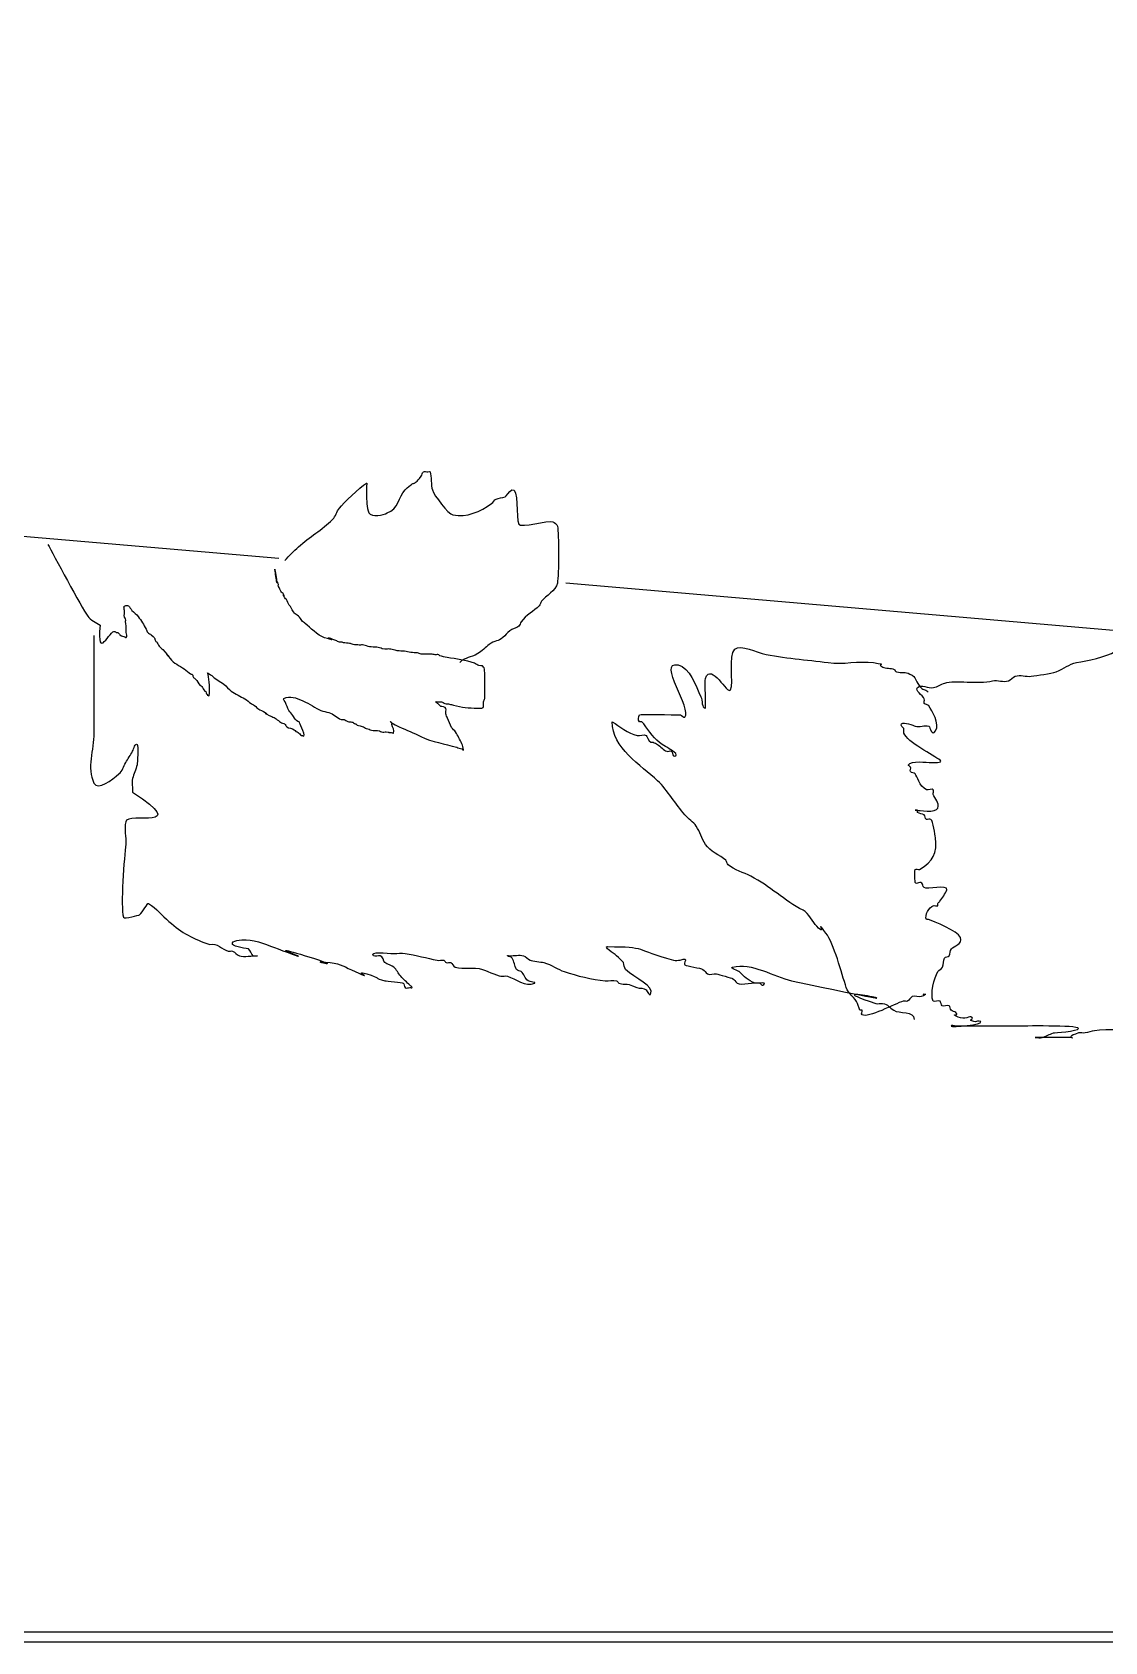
# Model space of a CAD drawing. Header units: inches. Extents: x 0 to 16.7, y 0 to 3.5.
# Drawn here: x 14.412 to 15.566, y 0 to 1.732 of the extents above; entities that cross this region are included whole.
import ezdxf

# ---------------------------------------------------------------- set-up
doc = ezdxf.new("R2010")
doc.units = ezdxf.units.IN
doc.layers.add('cnc_outline', color=7, linetype='CONTINUOUS')
doc.layers.add('cut_paths', color=7, linetype='CONTINUOUS')

msp = doc.modelspace()

# ---------------------------------------------------------------- linework, layer by layer
at = {"layer": 'cnc_outline', "color": 7}
for points in [[(-0.000002, 3.464992), (-0.000002, 0.000013), (16.731979, 0.000013), (16.731979, 3.464992)], [(0.010408, 3.454605), (16.721569, 3.454605), (16.721569, 0.0104), (0.010408, 0.0104)]]:
    msp.add_lwpolyline(points, close=True, dxfattribs=at)
at = {"layer": 'cut_paths', "color": 2}
for points in [[(14.77146, 1.244632), (14.77146, 1.234852)], [(14.389132, 1.190971), (14.677062, 1.166202)], [(14.985589, 1.139655), (15.612413, 1.085732)], [(14.478052, 1.083237), (14.478052, 0.978083)], [(15.302126, 0.679732), (15.299726, 0.687072)], [(15.471207, 0.662618), (15.454087, 0.662618), (15.412517, 0.662618), (15.405217, 0.662618)], [(15.520167, 0.650388), (15.500607, 0.650388), (15.490807, 0.650388)]]:
    msp.add_lwpolyline(points, dxfattribs=at)
for points in [[(14.77146, 1.247082), (14.772158, 1.247502), (14.77146, 1.245452), (14.77146, 1.244632)], [(14.81298, 1.239743), (14.82603, 1.252798), (14.81948, 1.241103), (14.8301, 1.254416)], [(14.8301, 1.254416), (14.8312, 1.255836), (14.831027, 1.258296), (14.8325, 1.259306)], [(14.8325, 1.259306), (14.8339, 1.26021), (14.8358, 1.259306), (14.8374, 1.259306)], [(14.8374, 1.259306), (14.838212, 1.259306), (14.8396, 1.260079), (14.8398, 1.259306)], [(14.8398, 1.259306), (14.8415, 1.254246), (14.84056, 1.244802), (14.8422, 1.239742)], [(14.74212, 1.220182), (14.74642, 1.225372), (14.7636, 1.242362), (14.77146, 1.247082)], [(14.77146, 1.234852), (14.77146, 1.228982), (14.771345, 1.220418), (14.77386, 1.215288)], [(14.79342, 1.215288), (14.80571, 1.218768), (14.8056, 1.232361), (14.81298, 1.239743)], [(14.8422, 1.239742), (14.8441, 1.233922), (14.85905, 1.213873), (14.86421, 1.212842)], [(14.91068, 1.229959), (14.91368, 1.231459), (14.91758, 1.230675), (14.92048, 1.232409)], [(14.92048, 1.232409), (14.92099, 1.232716), (14.92508, 1.238369), (14.92778, 1.239749)], [(14.92778, 1.239749), (14.93538, 1.243549), (14.93218, 1.208849), (14.93508, 1.203067)], [(14.73482, 1.207955), (14.73832, 1.211215), (14.73912, 1.216535), (14.74212, 1.220182)], [(14.77386, 1.215288), (14.77656, 1.209928), (14.7901, 1.212328), (14.79342, 1.215288)], [(14.86421, 1.212842), (14.8793, 1.209822), (14.89379, 1.216502), (14.90578, 1.225069)], [(14.90578, 1.225069), (14.90768, 1.226409), (14.90858, 1.228929), (14.91068, 1.229959)], [(14.69814, 1.17861), (14.71003, 1.1888), (14.72344, 1.197204), (14.73482, 1.207955)], [(14.93508, 1.203067), (14.93748, 1.198177), (14.96698, 1.207907), (14.97176, 1.205517)], [(14.97176, 1.205517), (14.97386, 1.204487), (14.97606, 1.202867), (14.97666, 1.200627)], [(14.97666, 1.200627), (14.97856, 1.193087), (14.97816, 1.148264), (14.97666, 1.139491)], [(14.428533, 1.181057), (14.433533, 1.171787), (14.465193, 1.112379), (14.471323, 1.104025)], [(14.68347, 1.163937), (14.68837, 1.168827), (14.69287, 1.174108), (14.69814, 1.17861)], [(14.674848, 1.140056), (14.674703, 1.1402), (14.670148, 1.172314), (14.674848, 1.140667)], [(14.676048, 1.139444), (14.674748, 1.141984), (14.676048, 1.138791), (14.674848, 1.140056)], [(14.676663, 1.135774), (14.675809, 1.139204), (14.677763, 1.136026), (14.676048, 1.139444)], [(14.679763, 1.129664), (14.679336, 1.13051), (14.676863, 1.135274), (14.676663, 1.135774)], [(14.683363, 1.123554), (14.677963, 1.132584), (14.685863, 1.119734), (14.681563, 1.128444)], [(14.681563, 1.128444), (14.681563, 1.128517), (14.679963, 1.129157), (14.679763, 1.129664)], [(14.97666, 1.139491), (14.97526, 1.131371), (14.96426, 1.125829), (14.95954, 1.119927)], [(14.510959, 1.1028), (14.510126, 1.10489), (14.511407, 1.10789), (14.510959, 1.11014)], [(14.510344, 1.113811), (14.510344, 1.115461), (14.514344, 1.115731), (14.515244, 1.115031)], [(14.510959, 1.11014), (14.510698, 1.111451), (14.510344, 1.11235), (14.510344, 1.113811)], [(14.515244, 1.115031), (14.516844, 1.113761), (14.517544, 1.111661), (14.518944, 1.11014)], [(14.518944, 1.11014), (14.521044, 1.107781), (14.523644, 1.10587), (14.525644, 1.10342)], [(14.685163, 1.121724), (14.684684, 1.122444), (14.683763, 1.122814), (14.683363, 1.123554)], [(14.688263, 1.115614), (14.686963, 1.117494), (14.686463, 1.119844), (14.685163, 1.121724)], [(14.689463, 1.114394), (14.689161, 1.114883), (14.688557, 1.115137), (14.688263, 1.115614)], [(14.693763, 1.107054), (14.692263, 1.108804), (14.690663, 1.112564), (14.689463, 1.114394)], [(14.95714, 1.115037), (14.95164, 1.109547), (14.9429, 1.105021), (14.93758, 1.097919)], [(14.95954, 1.119927), (14.95844, 1.118507), (14.95834, 1.116327), (14.95714, 1.115037)], [(14.471323, 1.104025), (14.474623, 1.099555), (14.480023, 1.097045), (14.484773, 1.094245)], [(14.484773, 1.094245), (14.480573, 1.053387), (14.495523, 1.090095), (14.500673, 1.087525)], [(14.512159, 1.10097), (14.511961, 1.101677), (14.511211, 1.10212), (14.510959, 1.1028)], [(14.512159, 1.09852), (14.512055, 1.099333), (14.512388, 1.100181), (14.512159, 1.10097)], [(14.512773, 1.086293), (14.512773, 1.099037), (14.513023, 1.087353), (14.512159, 1.09852)], [(14.525644, 1.10342), (14.529044, 1.099311), (14.531544, 1.09455), (14.534244, 1.08997)], [(14.695563, 1.105834), (14.69499, 1.1063), (14.694163, 1.106493), (14.693763, 1.107054)], [(14.700463, 1.101554), (14.698963, 1.103154), (14.697263, 1.104464), (14.695563, 1.105834)], [(14.701663, 1.099104), (14.701058, 1.099786), (14.701048, 1.100874), (14.700463, 1.101554)], [(14.705363, 1.096044), (14.704163, 1.097074), (14.702763, 1.097914), (14.701663, 1.099104)], [(14.726153, 1.08076), (14.718453, 1.08332), (14.710773, 1.09147), (14.705363, 1.096044)], [(14.93518, 1.093029), (14.93238, 1.090749), (14.92838, 1.090259), (14.92538, 1.088139)], [(14.93758, 1.097919), (14.93648, 1.096459), (14.93658, 1.094169), (14.93518, 1.093029)], [(14.500673, 1.087525), (14.501184, 1.087267), (14.501413, 1.086622), (14.501873, 1.086305)], [(14.501873, 1.086305), (14.502384, 1.085965), (14.503173, 1.086643), (14.503673, 1.086305)], [(14.503673, 1.086305), (14.504631, 1.085665), (14.505173, 1.084565), (14.506073, 1.083855)], [(14.506073, 1.083855), (14.508373, 1.082045), (14.509473, 1.082475), (14.511573, 1.081405)], [(14.511573, 1.081405), (14.51173, 1.081322), (14.512323, 1.080315), (14.512773, 1.080793)], [(14.512773, 1.080793), (14.514173, 1.082243), (14.512878, 1.084933), (14.512773, 1.086293)], [(14.534244, 1.08997), (14.534932, 1.08879), (14.535161, 1.08732), (14.536044, 1.0863)], [(14.536044, 1.0863), (14.537024, 1.08521), (14.538644, 1.08485), (14.539744, 1.08385)], [(14.539744, 1.08385), (14.546344, 1.07782), (14.541444, 1.08185), (14.544644, 1.07651)], [(14.544644, 1.07651), (14.544748, 1.076335), (14.545133, 1.076674), (14.545258, 1.07651)], [(14.545258, 1.07651), (14.546458, 1.07497), (14.547158, 1.07317), (14.548358, 1.07162)], [(14.738383, 1.0777), (14.718003, 1.08534), (14.746383, 1.07403), (14.726153, 1.08076)], [(14.742083, 1.07587), (14.740783, 1.07623), (14.739683, 1.07722), (14.738383, 1.0777)], [(14.745183, 1.07587), (14.744183, 1.076014), (14.743083, 1.075603), (14.742083, 1.07587)], [(14.746383, 1.075259), (14.745935, 1.075332), (14.745612, 1.075806), (14.745183, 1.07587)], [(14.753083, 1.074647), (14.750883, 1.075039), (14.748583, 1.074916), (14.746383, 1.075259)], [(14.756783, 1.073427), (14.755483, 1.073651), (14.754383, 1.074426), (14.753083, 1.074647)], [(14.91808, 1.080799), (14.91328, 1.076949), (14.90898, 1.077619), (14.90341, 1.073459)], [(14.92538, 1.088139), (14.92258, 1.086129), (14.92078, 1.082959), (14.91808, 1.080799)], [(14.548358, 1.07162), (14.549358, 1.07022), (14.550858, 1.06923), (14.552058, 1.06795)], [(14.552058, 1.06795), (14.567728, 1.050857), (14.548658, 1.07179), (14.559958, 1.05817)], [(14.559958, 1.05817), (14.563958, 1.05337), (14.570038, 1.05042), (14.575248, 1.047165)], [(14.763483, 1.072816), (14.761283, 1.07302), (14.758983, 1.073036), (14.756783, 1.073427)], [(14.768383, 1.072816), (14.766783, 1.073084), (14.765083, 1.072816), (14.763483, 1.072816)], [(14.774483, 1.070986), (14.772383, 1.071351), (14.770483, 1.072466), (14.768383, 1.072816)], [(14.782383, 1.070375), (14.779783, 1.070751), (14.777083, 1.070531), (14.774483, 1.070986)], [(14.790983, 1.068545), (14.785983, 1.0689), (14.787983, 1.069575), (14.782383, 1.070375)], [(14.795883, 1.068545), (14.794283, 1.068725), (14.792583, 1.068429), (14.790983, 1.068545)], [(14.801983, 1.067325), (14.799983, 1.067732), (14.797983, 1.068317), (14.795883, 1.068545)], [(14.804383, 1.066713), (14.80355, 1.066807), (14.802783, 1.06712), (14.801983, 1.067325)], [(14.812283, 1.066102), (14.809683, 1.066306), (14.806983, 1.066403), (14.804383, 1.066713)], [(14.818983, 1.064882), (14.816683, 1.065176), (14.814483, 1.065696), (14.812283, 1.066102)], [(14.826283, 1.06427), (14.823883, 1.064673), (14.821383, 1.064564), (14.818983, 1.064882)], [(14.829983, 1.06305), (14.828683, 1.063262), (14.827583, 1.06406), (14.826283, 1.06427)], [(14.840983, 1.06305), (14.837383, 1.063325), (14.833483, 1.062462), (14.829983, 1.06305)], [(14.845283, 1.062439), (14.843883, 1.062583), (14.842483, 1.06294), (14.840983, 1.06305)], [(14.848983, 1.062439), (14.847883, 1.062893), (14.846483, 1.062317), (14.845283, 1.062439)], [(14.850183, 1.061219), (14.849777, 1.061626), (14.849496, 1.062229), (14.848983, 1.062439)], [(14.858083, 1.059389), (14.855483, 1.06), (14.852783, 1.060609), (14.850183, 1.061219)], [(14.887433, 1.053279), (14.877933, 1.056749), (14.867983, 1.057689), (14.858083, 1.059389)], [(14.89118, 1.063679), (14.88238, 1.058369), (14.87829, 1.060569), (14.87162, 1.053899)], [(14.90341, 1.073459), (14.89931, 1.070419), (14.89551, 1.066259), (14.89118, 1.063679)], [(15.162846, 1.024543), (15.166746, 1.032403), (15.160246, 1.06111), (15.167746, 1.068561)], [(15.167746, 1.068561), (15.172946, 1.073751), (15.193386, 1.064521), (15.197096, 1.063671)], [(15.197096, 1.063671), (15.220056, 1.058371), (15.244786, 1.057211), (15.268016, 1.053891)], [(15.535297, 1.05394), (15.546337, 1.05615), (15.567197, 1.05972), (15.576867, 1.066167)], [(14.575248, 1.047165), (14.577548, 1.045755), (14.579848, 1.042745), (14.581948, 1.041665)], [(14.581948, 1.041665), (14.582739, 1.041268), (14.583948, 1.04177), (14.584348, 1.040445)], [(14.584348, 1.040445), (14.584473, 1.040059), (14.584203, 1.039601), (14.584348, 1.039225)], [(14.600877, 1.041062), (14.600773, 1.041372), (14.599992, 1.043062), (14.600262, 1.042892)], [(14.600262, 1.042892), (14.605362, 1.039832), (14.606562, 1.038152), (14.611272, 1.034942)], [(14.602077, 1.018442), (14.602712, 1.024802), (14.602441, 1.034718), (14.600877, 1.041062)], [(14.892333, 1.050829), (14.890533, 1.05133), (14.889133, 1.052649), (14.887433, 1.053279)], [(14.897233, 1.048999), (14.894333, 1.052899), (14.898433, 1.049093), (14.892333, 1.050829)], [(14.897848, 1.048387), (14.897744, 1.048666), (14.89741, 1.048769), (14.897233, 1.048999)], [(14.898462, 1.033714), (14.898462, 1.037534), (14.898858, 1.044369), (14.897848, 1.048387)], [(15.113896, 0.995197), (15.121896, 1.003177), (15.083766, 1.056001), (15.106596, 1.051442)], [(15.106596, 1.051442), (15.119146, 1.048932), (15.125266, 1.028781), (15.131046, 1.017206)], [(15.135946, 1.03677), (15.142146, 1.055281), (15.159846, 1.018534), (15.162846, 1.024543)], [(15.268016, 1.053891), (15.283996, 1.051611), (15.300946, 1.056171), (15.316926, 1.053891)], [(15.316926, 1.053891), (15.334216, 1.051421), (15.318426, 1.053117), (15.326726, 1.049001)], [(15.326726, 1.049001), (15.329826, 1.047461), (15.335626, 1.048196), (15.338956, 1.046551)], [(15.338956, 1.046551), (15.339956, 1.046036), (15.340256, 1.044381), (15.341356, 1.044101)], [(15.341356, 1.044101), (15.347856, 1.042481), (15.350656, 1.044362), (15.356026, 1.041651)], [(15.356026, 1.041651), (15.363226, 1.038071), (15.361726, 1.034831), (15.365826, 1.029424)], [(15.469267, 1.03927), (15.474667, 1.04107), (15.480727, 1.038563), (15.486387, 1.03927)], [(15.486387, 1.03927), (15.492887, 1.040081), (15.507757, 1.04209), (15.513287, 1.04416)], [(15.513287, 1.04416), (15.522187, 1.04748), (15.526597, 1.0522), (15.535297, 1.05394)], [(14.584348, 1.039225), (14.585448, 1.036505), (14.585548, 1.038075), (14.587448, 1.036165)], [(14.587448, 1.036165), (14.589448, 1.034195), (14.590448, 1.031335), (14.592348, 1.029445)], [(14.592348, 1.029445), (14.592869, 1.028926), (14.593748, 1.028776), (14.594148, 1.028225)], [(14.594148, 1.028225), (14.595448, 1.026775), (14.595848, 1.024695), (14.597248, 1.023335)], [(14.597248, 1.023335), (14.597571, 1.023014), (14.598238, 1.023115), (14.598448, 1.022724)], [(14.598448, 1.022724), (14.598885, 1.022003), (14.598625, 1.021004), (14.599062, 1.020274)], [(14.611272, 1.034942), (14.613472, 1.033442), (14.615872, 1.032312), (14.617972, 1.030662)], [(14.617972, 1.030662), (14.620772, 1.028422), (14.622972, 1.025402), (14.625872, 1.023322)], [(14.625872, 1.023322), (14.630472, 1.020062), (14.635672, 1.017722), (14.640542, 1.014762)], [(14.898462, 1.015373), (14.899181, 1.021443), (14.898462, 1.0276), (14.898462, 1.033714)], [(15.135946, 1.004979), (15.136784, 1.004979), (15.134978, 1.033864), (15.135946, 1.03677)], [(15.371447, 1.014813), (15.369647, 1.019223), (15.360747, 1.023683), (15.364147, 1.02704)], [(15.364147, 1.02704), (15.368147, 1.03107), (15.375647, 1.02602), (15.381267, 1.02704)], [(15.365826, 1.029424), (15.370526, 1.023114), (15.371326, 1.026384), (15.375626, 1.022084)], [(15.381267, 1.02704), (15.385567, 1.027825), (15.389367, 1.03054), (15.393497, 1.03193)], [(15.393497, 1.03193), (15.404327, 1.03554), (15.429257, 1.03048), (15.444847, 1.03438)], [(15.444847, 1.03438), (15.450047, 1.03569), (15.457007, 1.0324), (15.461967, 1.03438)], [(15.461967, 1.03438), (15.464667, 1.03547), (15.466467, 1.03834), (15.469267, 1.03927)], [(14.600262, 1.019662), (14.601562, 1.018392), (14.598362, 1.019715), (14.600877, 1.018442)], [(14.599062, 1.020274), (14.599302, 1.019883), (14.599958, 1.019984), (14.600262, 1.019662)], [(14.600877, 1.018442), (14.601242, 1.01826), (14.602077, 1.018037), (14.602077, 1.018442)], [(14.640542, 1.014762), (14.643042, 1.013552), (14.644942, 1.011342), (14.647242, 1.009872)], [(14.647242, 1.009872), (14.648013, 1.009389), (14.648942, 1.009156), (14.649642, 1.008652)], [(14.649642, 1.008652), (14.651342, 1.007492), (14.652842, 1.005532), (14.654542, 1.004372)], [(14.684142, 1.011091), (14.683975, 1.011452), (14.681242, 1.014901), (14.682342, 1.015371)], [(14.682342, 1.015371), (14.694872, 1.021061), (14.711382, 1.007121), (14.722082, 1.002532)], [(14.687842, 1.002531), (14.686142, 1.005071), (14.685442, 1.008401), (14.684142, 1.011091)], [(14.847068, 1.010483), (14.84663, 1.010852), (14.845568, 1.011191), (14.845868, 1.011703)], [(14.845868, 1.011703), (14.846139, 1.01225), (14.847068, 1.011703), (14.847668, 1.011703)], [(14.849468, 1.008653), (14.848697, 1.009317), (14.847768, 1.009833), (14.847068, 1.010483)], [(14.847668, 1.011703), (14.849068, 1.011703), (14.850568, 1.012024), (14.851968, 1.011703)], [(14.851268, 1.006823), (14.850497, 1.00721), (14.850068, 1.008093), (14.849468, 1.008653)], [(14.856768, 1.004373), (14.856383, 1.006523), (14.851968, 1.006453), (14.851268, 1.006823)], [(14.851968, 1.011703), (14.853268, 1.011396), (14.854368, 1.010243), (14.855668, 1.009873)], [(14.855668, 1.009873), (14.857268, 1.009422), (14.858968, 1.009585), (14.860568, 1.009262)], [(14.860568, 1.009262), (14.862068, 1.008971), (14.863368, 1.008399), (14.864868, 1.008042)], [(14.864868, 1.008042), (14.873468, 1.005892), (14.881738, 1.004982), (14.890548, 1.004982)], [(14.890548, 1.004982), (14.891948, 1.004982), (14.895448, 1.00439), (14.896648, 1.005593)], [(14.896648, 1.005593), (14.897606, 1.00655), (14.897075, 1.010673), (14.897262, 1.011703)], [(14.897262, 1.011703), (14.897492, 1.012973), (14.898362, 1.014093), (14.898462, 1.015373)], [(15.131046, 1.017206), (15.133046, 1.013276), (15.131547, 1.004979), (15.135946, 1.004979)], [(15.371447, 1.009923), (15.370718, 1.011383), (15.372051, 1.013303), (15.371447, 1.014813)], [(15.376347, 1.007473), (15.375409, 1.009033), (15.372247, 1.008288), (15.371447, 1.009923)], [(15.383647, 0.980573), (15.388547, 0.987953), (15.379647, 1.001833), (15.376347, 1.007473)], [(14.654542, 1.004372), (14.657042, 1.002702), (14.659942, 1.001762), (14.662442, 1.000092)], [(14.662442, 1.000092), (14.667642, 0.996652), (14.656842, 1.002002), (14.666742, 0.997032)], [(14.666742, 0.997032), (14.671342, 0.994722), (14.670242, 0.996002), (14.674042, 0.993362)], [(14.674042, 0.993362), (14.675742, 0.992202), (14.677142, 0.990742), (14.678942, 0.989692)], [(14.678942, 0.989692), (14.680242, 0.988894), (14.681942, 0.988772), (14.683242, 0.987862)], [(14.683242, 0.987862), (14.684342, 0.987095), (14.684642, 0.985602), (14.685642, 0.984802)], [(14.692142, 0.997031), (14.690842, 0.998991), (14.689142, 1.000571), (14.687842, 1.002531)], [(14.695842, 0.991531), (14.694842, 0.992292), (14.692742, 0.996171), (14.692142, 0.997031)], [(14.699542, 0.988471), (14.697742, 0.992751), (14.701042, 0.987665), (14.695842, 0.991531)], [(14.702642, 0.975021), (14.707442, 0.972631), (14.699742, 0.988181), (14.699542, 0.988471)], [(14.722082, 1.002532), (14.724782, 1.001362), (14.727882, 1.001152), (14.730682, 1.000082)], [(14.730682, 1.000082), (14.735882, 0.999012), (14.739382, 0.994642), (14.744132, 0.992742)], [(14.744132, 0.992742), (14.74508, 0.992364), (14.746232, 0.992989), (14.747232, 0.992742)], [(14.747232, 0.992742), (14.74794, 0.992564), (14.748432, 0.991927), (14.749032, 0.991522)], [(14.749032, 0.991522), (14.750032, 0.991115), (14.751032, 0.990566), (14.752132, 0.990302)], [(14.752132, 0.990302), (14.753532, 0.989952), (14.755032, 0.990105), (14.756432, 0.98969)], [(14.756432, 0.98969), (14.75714, 0.989479), (14.757632, 0.988797), (14.758232, 0.98847)], [(14.758232, 0.98847), (14.758805, 0.988182), (14.759532, 0.98819), (14.760032, 0.987859)], [(14.760032, 0.987859), (14.760521, 0.987562), (14.760719, 0.986863), (14.761232, 0.986639)], [(14.797432, 0.990322), (14.797286, 0.990466), (14.796661, 0.990449), (14.796818, 0.990322)], [(14.796818, 0.990322), (14.797918, 0.989404), (14.799218, 0.988602), (14.800518, 0.987872)], [(14.798632, 0.987262), (14.797965, 0.989482), (14.800032, 0.987668), (14.797432, 0.990322)], [(14.800518, 0.987872), (14.802518, 0.986752), (14.804618, 0.985792), (14.806618, 0.984812)], [(14.856768, 0.998873), (14.856445, 1.000683), (14.857102, 1.002573), (14.856768, 1.004373)], [(14.858568, 0.993983), (14.857901, 0.995593), (14.857068, 0.997163), (14.856768, 0.998873)], [(14.862868, 0.984203), (14.861068, 0.987273), (14.859968, 0.990703), (14.858568, 0.993983)], [(15.084526, 0.926728), (15.066666, 0.943396), (15.035516, 0.962263), (15.035616, 0.99031)], [(15.035616, 0.99031), (15.043716, 0.98527), (15.052466, 0.977646), (15.062506, 0.975638)], [(15.064976, 0.990307), (15.063276, 0.992037), (15.063876, 0.995457), (15.064976, 0.997647)], [(15.064976, 0.997647), (15.065615, 0.998927), (15.101426, 0.997647), (15.108996, 0.997647)], [(15.067376, 0.990307), (15.066561, 0.990307), (15.065476, 0.989731), (15.064976, 0.990307)], [(15.069776, 0.987857), (15.068961, 0.988672), (15.068176, 0.989487), (15.067376, 0.990307)], [(15.089336, 0.965848), (15.081536, 0.971078), (15.074836, 0.98026), (15.069776, 0.987857)], [(15.108996, 0.997647), (15.110796, 0.997647), (15.112596, 0.993917), (15.113896, 0.995197)], [(15.349407, 0.983023), (15.349167, 0.98374), (15.345007, 0.985943), (15.347007, 0.987913)], [(15.347007, 0.987913), (15.349607, 0.990553), (15.359717, 0.986123), (15.361677, 0.985463)], [(14.478052, 0.978083), (14.478052, 0.96015), (14.470052, 0.940323), (14.478052, 0.924283)], [(14.685642, 0.984802), (14.687942, 0.983052), (14.691242, 0.983302), (14.693542, 0.981742)], [(14.693542, 0.981742), (14.694261, 0.981263), (14.694642, 0.980412), (14.695342, 0.979912)], [(14.695342, 0.979912), (14.696082, 0.979382), (14.697042, 0.979212), (14.697742, 0.978692)], [(14.697742, 0.978692), (14.699042, 0.97778), (14.700042, 0.976482), (14.701442, 0.975632)], [(14.701442, 0.975632), (14.701786, 0.975417), (14.702296, 0.975815), (14.702642, 0.975632)], [(14.702642, 0.975632), (14.702819, 0.975539), (14.702454, 0.975113), (14.702642, 0.975021)], [(14.761232, 0.986639), (14.762191, 0.98623), (14.763332, 0.986333), (14.764332, 0.986028)], [(14.764332, 0.986028), (14.765932, 0.985416), (14.767632, 0.984808), (14.769232, 0.984198)], [(14.769232, 0.984198), (14.769847, 0.98379), (14.770332, 0.983233), (14.771032, 0.982978)], [(14.771032, 0.982978), (14.772, 0.982613), (14.773132, 0.982694), (14.774132, 0.982366)], [(14.774132, 0.982366), (14.774997, 0.982078), (14.775732, 0.981346), (14.776532, 0.981146)], [(14.776532, 0.981146), (14.779132, 0.980561), (14.782432, 0.981284), (14.785132, 0.980535)], [(14.785132, 0.980535), (14.786007, 0.980285), (14.786732, 0.979563), (14.787532, 0.979315)], [(14.787532, 0.979315), (14.789132, 0.978867), (14.790832, 0.979477), (14.792432, 0.979315)], [(14.792432, 0.979315), (14.799732, 0.978583), (14.792296, 0.978703), (14.797332, 0.978703)], [(14.797332, 0.978703), (14.797541, 0.978703), (14.800332, 0.977673), (14.800432, 0.978092)], [(14.800432, 0.978092), (14.801161, 0.981732), (14.79965, 0.983762), (14.798632, 0.987262)], [(14.806618, 0.984812), (14.814318, 0.981182), (14.822298, 0.978192), (14.829848, 0.974419)], [(14.829848, 0.974419), (14.841908, 0.968389), (14.855528, 0.966579), (14.868368, 0.962803)], [(14.867168, 0.979313), (14.866068, 0.981153), (14.863968, 0.982333), (14.862868, 0.984203)], [(14.873868, 0.966474), (14.871868, 0.970874), (14.869668, 0.975204), (14.867168, 0.979313)], [(15.062506, 0.975638), (15.065706, 0.974999), (15.069406, 0.977098), (15.072306, 0.975638)], [(15.072306, 0.975638), (15.072609, 0.975487), (15.075106, 0.969318), (15.077206, 0.968298)], [(15.349407, 0.978133), (15.348886, 0.979683), (15.349928, 0.981473), (15.349407, 0.983023)], [(15.388537, 0.948788), (15.381737, 0.954218), (15.352717, 0.968228), (15.349407, 0.978133)], [(15.361677, 0.985463), (15.366077, 0.983993), (15.371947, 0.986933), (15.376347, 0.985463)], [(15.376347, 0.985463), (15.377947, 0.984933), (15.379247, 0.97386), (15.383647, 0.980573)], [(14.512252, 0.94629), (14.514652, 0.95037), (14.517252, 0.95439), (14.519552, 0.958517)], [(14.519552, 0.958517), (14.521052, 0.961067), (14.522352, 0.967927), (14.524452, 0.965857)], [(14.524452, 0.965857), (14.525952, 0.964367), (14.524858, 0.94566), (14.524452, 0.943848)], [(14.868368, 0.962803), (14.870168, 0.962191), (14.872068, 0.961583), (14.873868, 0.960973)], [(14.875668, 0.960364), (14.875106, 0.962414), (14.87471, 0.964534), (14.873868, 0.966474)], [(14.873868, 0.960973), (14.874483, 0.960566), (14.874968, 0.959982), (14.875668, 0.959753)], [(14.875668, 0.959753), (14.875866, 0.95969), (14.875772, 0.960167), (14.875668, 0.960364)], [(15.077206, 0.968298), (15.077935, 0.967934), (15.078806, 0.968298), (15.079606, 0.968298)], [(15.079606, 0.968298), (15.081206, 0.967483), (15.083006, 0.966868), (15.084506, 0.965848)], [(15.084506, 0.965848), (15.087406, 0.963918), (15.091106, 0.959568), (15.094306, 0.958508)], [(15.104006, 0.956068), (15.100006, 0.960088), (15.093996, 0.962738), (15.089336, 0.965848)], [(15.094306, 0.958508), (15.095806, 0.957992), (15.097806, 0.959412), (15.099206, 0.958508)], [(15.099206, 0.958508), (15.100706, 0.957498), (15.100406, 0.954908), (15.101606, 0.953618)], [(15.101606, 0.953618), (15.103206, 0.951988), (15.105706, 0.954433), (15.104006, 0.956068)], [(14.504952, 0.934063), (14.508652, 0.937103), (14.509852, 0.942213), (14.512252, 0.94629)], [(14.524452, 0.943848), (14.523352, 0.938818), (14.520852, 0.934178), (14.519552, 0.929175)], [(15.356687, 0.941438), (15.356167, 0.942468), (15.353687, 0.942848), (15.354287, 0.943888)], [(15.354287, 0.943888), (15.356787, 0.948928), (15.374677, 0.946338), (15.378737, 0.946338)], [(15.356687, 0.936548), (15.355487, 0.937698), (15.357417, 0.939978), (15.356687, 0.941438)], [(15.361587, 0.934098), (15.360287, 0.935388), (15.357987, 0.935258), (15.356687, 0.936548)], [(15.378737, 0.946338), (15.380137, 0.946338), (15.392477, 0.945619), (15.388537, 0.948788)], [(14.478052, 0.924283), (14.482352, 0.915753), (14.497622, 0.927953), (14.504952, 0.934063)], [(14.519552, 0.929175), (14.518352, 0.924435), (14.520157, 0.919355), (14.519552, 0.914502)], [(15.113876, 0.890046), (15.103616, 0.901447), (15.095726, 0.916273), (15.084526, 0.926728)], [(15.373817, 0.91698), (15.366117, 0.92082), (15.363737, 0.931949), (15.361587, 0.934098)], [(15.381117, 0.91698), (15.380017, 0.91917), (15.376017, 0.91589), (15.373817, 0.91698)], [(14.519552, 0.914502), (14.584222, 0.872545), (14.513552, 0.893503), (14.512252, 0.882711)], [(15.381117, 0.91209), (15.380606, 0.91364), (15.381846, 0.91552), (15.381117, 0.91698)], [(15.386017, 0.897417), (15.387817, 0.902937), (15.382617, 0.907584), (15.381117, 0.91209)], [(15.126106, 0.877819), (15.122806, 0.882559), (15.117806, 0.885769), (15.113876, 0.890046)], [(15.363967, 0.894967), (15.363394, 0.895543), (15.360667, 0.894967), (15.361567, 0.894967)], [(15.361567, 0.894967), (15.365567, 0.894967), (15.384177, 0.891877), (15.386017, 0.897417)], [(15.363967, 0.892517), (15.363967, 0.893333), (15.36454, 0.894387), (15.363967, 0.894967)], [(15.371267, 0.890067), (15.368867, 0.890882), (15.366367, 0.891697), (15.363967, 0.892517)], [(15.373667, 0.885177), (15.372067, 0.885993), (15.372855, 0.889257), (15.371267, 0.890067)], [(15.378567, 0.885177), (15.377167, 0.886081), (15.375167, 0.884448), (15.373667, 0.885177)], [(15.383467, 0.865613), (15.383165, 0.868043), (15.380767, 0.883705), (15.378567, 0.885177)], [(14.512252, 0.882711), (14.510152, 0.874671), (14.513148, 0.866358), (14.512252, 0.858256)], [(15.135906, 0.858256), (15.132006, 0.864406), (15.130306, 0.871829), (15.126106, 0.877819)], [(14.512252, 0.858256), (14.510852, 0.846023), (14.506252, 0.790717), (14.509852, 0.780002)], [(15.157916, 0.841138), (15.151316, 0.846798), (15.141006, 0.850318), (15.135906, 0.858256)], [(15.366347, 0.831377), (15.380847, 0.839667), (15.385537, 0.849049), (15.383467, 0.865613)], [(15.160316, 0.836248), (15.158916, 0.837388), (15.159316, 0.839948), (15.157916, 0.841138)], [(15.184766, 0.824021), (15.177066, 0.827871), (15.167216, 0.830761), (15.160316, 0.836248)], [(15.361447, 0.831377), (15.362647, 0.832527), (15.364947, 0.830568), (15.366347, 0.831377)], [(15.241016, 0.787339), (15.221046, 0.797319), (15.205166, 0.813824), (15.184766, 0.824021)], [(15.361447, 0.81915), (15.361447, 0.819948), (15.360926, 0.830852), (15.361447, 0.831377)], [(15.368747, 0.8167), (15.366247, 0.81921), (15.361447, 0.81297), (15.361447, 0.81915)], [(15.371147, 0.81181), (15.369847, 0.8131), (15.369947, 0.81541), (15.368747, 0.8167)], [(15.395597, 0.80936), (15.397597, 0.8154), (15.373487, 0.809464), (15.371147, 0.81181)], [(15.385897, 0.794683), (15.386408, 0.795713), (15.387697, 0.796173), (15.388297, 0.797133)], [(15.388297, 0.797133), (15.390897, 0.801083), (15.394097, 0.804853), (15.395597, 0.80936)], [(14.509852, 0.780002), (14.510675, 0.777542), (14.526872, 0.782382), (14.526972, 0.782452)], [(14.526972, 0.782452), (14.531172, 0.785242), (14.535272, 0.795595), (14.536772, 0.794679)], [(14.536772, 0.794679), (14.545772, 0.789259), (14.550982, 0.7818), (14.558782, 0.775115)], [(15.255686, 0.770221), (15.251586, 0.774341), (15.246986, 0.784349), (15.241016, 0.787339)], [(15.265486, 0.762881), (15.252286, 0.780475), (15.268186, 0.757721), (15.255686, 0.770221)], [(15.373697, 0.77756), (15.371497, 0.78197), (15.376897, 0.79087), (15.380997, 0.792233)], [(15.380997, 0.792233), (15.382497, 0.792749), (15.384397, 0.791504), (15.385897, 0.792233)], [(15.385897, 0.792233), (15.386626, 0.792598), (15.385533, 0.793953), (15.385897, 0.794683)], [(14.558782, 0.775115), (14.572552, 0.763312), (14.585152, 0.755955), (14.602802, 0.750661)], [(15.287496, 0.70419), (15.282296, 0.719791), (15.274386, 0.750985), (15.265486, 0.762881)], [(15.376097, 0.77756), (15.375347, 0.777891), (15.373997, 0.776831), (15.373697, 0.77756)], [(15.410337, 0.757996), (15.407937, 0.765086), (15.380857, 0.775446), (15.376097, 0.77756)], [(14.602802, 0.750661), (14.610602, 0.752541), (14.615902, 0.745481), (14.622372, 0.743321)], [(14.627212, 0.750661), (14.624912, 0.755271), (14.636712, 0.755551), (14.641882, 0.755551)], [(14.644332, 0.745771), (14.643926, 0.746039), (14.628522, 0.748041), (14.627212, 0.750661)], [(14.641882, 0.755551), (14.652832, 0.755551), (14.666302, 0.749341), (14.676122, 0.745771)], [(14.649232, 0.738431), (14.647132, 0.740511), (14.646832, 0.744141), (14.644332, 0.745771)], [(14.676122, 0.745771), (14.736792, 0.72371), (14.646002, 0.756733), (14.705472, 0.738431)], [(15.040422, 0.738418), (15.036822, 0.741298), (15.026032, 0.748198), (15.030622, 0.748198)], [(15.030622, 0.748198), (15.074042, 0.748198), (15.058142, 0.745578), (15.101542, 0.733525)], [(15.398137, 0.738429), (15.399637, 0.740489), (15.399033, 0.743699), (15.400537, 0.745769)], [(15.400537, 0.745769), (15.403237, 0.749379), (15.412847, 0.750399), (15.410337, 0.757996)], [(14.622372, 0.743321), (14.623872, 0.742805), (14.625772, 0.74405), (14.627272, 0.743321)], [(14.627272, 0.743321), (14.629872, 0.742011), (14.631772, 0.739361), (14.634572, 0.738431)], [(14.634572, 0.738431), (14.639372, 0.736821), (14.648722, 0.738431), (14.654132, 0.738431)], [(14.654132, 0.738431), (14.655732, 0.738431), (14.650432, 0.737281), (14.649232, 0.738431)], [(14.705472, 0.738431), (14.759722, 0.721737), (14.698472, 0.735331), (14.732372, 0.731091)], [(14.732372, 0.731091), (14.744312, 0.729601), (14.747422, 0.726571), (14.759272, 0.721311)], [(14.778822, 0.738421), (14.773622, 0.743641), (14.793452, 0.740871), (14.800832, 0.740871)], [(14.786122, 0.738421), (14.783822, 0.739193), (14.780522, 0.736691), (14.778822, 0.738421)], [(14.791022, 0.731081), (14.789522, 0.732581), (14.788922, 0.737481), (14.786122, 0.738421)], [(14.800822, 0.726191), (14.799422, 0.727571), (14.792822, 0.729261), (14.791022, 0.731081)], [(14.800832, 0.740871), (14.804932, 0.740871), (14.809032, 0.741447), (14.813062, 0.740871)], [(14.813062, 0.740871), (14.824462, 0.739241), (14.836372, 0.735721), (14.847302, 0.733531)], [(14.847302, 0.733531), (14.849702, 0.733051), (14.852302, 0.734123), (14.854602, 0.733531)], [(14.854602, 0.733531), (14.855702, 0.733251), (14.856002, 0.731451), (14.857002, 0.731081)], [(14.857002, 0.731081), (14.858502, 0.730565), (14.860402, 0.73181), (14.861902, 0.731081)], [(14.861902, 0.731081), (14.864002, 0.730051), (14.864602, 0.726821), (14.866802, 0.726191)], [(14.923062, 0.738418), (14.92249, 0.738994), (14.924662, 0.738418), (14.925462, 0.738418)], [(14.927962, 0.735968), (14.926962, 0.737488), (14.924362, 0.737128), (14.923062, 0.738418)], [(14.925462, 0.738418), (14.930362, 0.738418), (14.935362, 0.739478), (14.940132, 0.738418)], [(14.932862, 0.723741), (14.930462, 0.727391), (14.930362, 0.732311), (14.927962, 0.735968)], [(14.940132, 0.738418), (14.943032, 0.73778), (14.944832, 0.734838), (14.947432, 0.733528)], [(14.947432, 0.733528), (14.949732, 0.732388), (14.959092, 0.731838), (14.962102, 0.731078)], [(14.962102, 0.731078), (14.970202, 0.729058), (14.977542, 0.723488), (14.984112, 0.721298)], [(15.047722, 0.731078), (15.045322, 0.733528), (15.043122, 0.736258), (15.040422, 0.738418)], [(15.050122, 0.723738), (15.048322, 0.725558), (15.048522, 0.728628), (15.047722, 0.731078)], [(15.101542, 0.733525), (15.103942, 0.73287), (15.106442, 0.734004), (15.108842, 0.733525)], [(15.108842, 0.733525), (15.119072, 0.737955), (15.111642, 0.729665), (15.113742, 0.728635)], [(15.113742, 0.728635), (15.116342, 0.727315), (15.130662, 0.725065), (15.133302, 0.723745)], [(15.165052, 0.726192), (15.185472, 0.731292), (15.209642, 0.716017), (15.228632, 0.711519)], [(15.390837, 0.726199), (15.392337, 0.729209), (15.391556, 0.733099), (15.393237, 0.735979)], [(15.393237, 0.735979), (15.394174, 0.737539), (15.397037, 0.736966), (15.398137, 0.738429)], [(14.759272, 0.721311), (14.783192, 0.710679), (14.754472, 0.723721), (14.771502, 0.718861)], [(14.771502, 0.718861), (14.787212, 0.714371), (14.778902, 0.714561), (14.791062, 0.711521)], [(14.791062, 0.711521), (14.792462, 0.711167), (14.810382, 0.709201), (14.810622, 0.709071)], [(14.808122, 0.716411), (14.805422, 0.719481), (14.803622, 0.723311), (14.800822, 0.726191)], [(14.817922, 0.706631), (14.814622, 0.709891), (14.811222, 0.712941), (14.808122, 0.716411)], [(14.866802, 0.726191), (14.876402, 0.723451), (14.885972, 0.726797), (14.896142, 0.723741)], [(14.896142, 0.723741), (14.897242, 0.723409), (14.912142, 0.717001), (14.915712, 0.716401)], [(14.915712, 0.716401), (14.918112, 0.715998), (14.920712, 0.717072), (14.923012, 0.716401)], [(14.923012, 0.716401), (14.931712, 0.713911), (14.942052, 0.703913), (14.952362, 0.709061)], [(14.937762, 0.721291), (14.936262, 0.722381), (14.933862, 0.72222), (14.932862, 0.723741)], [(14.945062, 0.711511), (14.941762, 0.713961), (14.940962, 0.718851), (14.937762, 0.721291)], [(14.952362, 0.709061), (14.954662, 0.710211), (14.947062, 0.70996), (14.945062, 0.711511)], [(14.984112, 0.721298), (14.997612, 0.716798), (15.013932, 0.712938), (15.028132, 0.711518)], [(15.028132, 0.711518), (15.032232, 0.711112), (15.036332, 0.712187), (15.040362, 0.711518)], [(15.040362, 0.711518), (15.041462, 0.711328), (15.041762, 0.709438), (15.042762, 0.709068)], [(15.042762, 0.709068), (15.052162, 0.705938), (15.046862, 0.710798), (15.062322, 0.704178)], [(15.077022, 0.696838), (15.081622, 0.705948), (15.059872, 0.713984), (15.050122, 0.723738)], [(15.133302, 0.723745), (15.135402, 0.722715), (15.136102, 0.719885), (15.138202, 0.718855)], [(15.138202, 0.718855), (15.141102, 0.717395), (15.144802, 0.719645), (15.148002, 0.718855)], [(15.148002, 0.718855), (15.149602, 0.718457), (15.164822, 0.714115), (15.165122, 0.713965)], [(15.172352, 0.721302), (15.1718, 0.721858), (15.161732, 0.725372), (15.165052, 0.726192)], [(15.165122, 0.713965), (15.167222, 0.712935), (15.168122, 0.710355), (15.170022, 0.709075)], [(15.170022, 0.709075), (15.174922, 0.705805), (15.188732, 0.710515), (15.194472, 0.709075)], [(15.189472, 0.709075), (15.181472, 0.711725), (15.177592, 0.716065), (15.172352, 0.721302)], [(15.228632, 0.711519), (15.422564, 0.669962), (15.235332, 0.714999), (15.319112, 0.687064)], [(15.381037, 0.689518), (15.377437, 0.696648), (15.382037, 0.714833), (15.385937, 0.721309)], [(15.385937, 0.721309), (15.387137, 0.723289), (15.389837, 0.724139), (15.390837, 0.726199)], [(14.810622, 0.709071), (14.812222, 0.708255), (14.811822, 0.705471), (14.813022, 0.704181)], [(14.813022, 0.704181), (14.814222, 0.703031), (14.816322, 0.704181), (14.817922, 0.704181)], [(14.820322, 0.704181), (14.820322, 0.705331), (14.818722, 0.705811), (14.817922, 0.706631)], [(14.817922, 0.704181), (14.818735, 0.704181), (14.820322, 0.703365), (14.820322, 0.704181)], [(15.062322, 0.704178), (15.065422, 0.702858), (15.069722, 0.704105), (15.072122, 0.701728)], [(15.072122, 0.701728), (15.073722, 0.700098), (15.076022, 0.694778), (15.077022, 0.696838)], [(15.199272, 0.709075), (15.196072, 0.709865), (15.192572, 0.708045), (15.189472, 0.709075)], [(15.194472, 0.709075), (15.195572, 0.708795), (15.195872, 0.707145), (15.196872, 0.706625)], [(15.196872, 0.706625), (15.197872, 0.706109), (15.200472, 0.708795), (15.199272, 0.709075)], [(15.299726, 0.687072), (15.296726, 0.693042), (15.289826, 0.69734), (15.287496, 0.70419)], [(15.358346, 0.694405), (15.356446, 0.693125), (15.355346, 0.690795), (15.353446, 0.689515)], [(15.368146, 0.694405), (15.366546, 0.693879), (15.360046, 0.695525), (15.358346, 0.694405)], [(15.373046, 0.696855), (15.365146, 0.696855), (15.377246, 0.697425), (15.368146, 0.694405)], [(15.304526, 0.679732), (15.304226, 0.680461), (15.302926, 0.679732), (15.302126, 0.679732)], [(15.304526, 0.674842), (15.303126, 0.675742), (15.305255, 0.678272), (15.304526, 0.679732)], [(15.348546, 0.689515), (15.340146, 0.686725), (15.310526, 0.670872), (15.304526, 0.674842)], [(15.319112, 0.687064), (15.321412, 0.686291), (15.324012, 0.687543), (15.326412, 0.687064)], [(15.326412, 0.687064), (15.332812, 0.685784), (15.333512, 0.683174), (15.338642, 0.679724)], [(15.338642, 0.679724), (15.344442, 0.675844), (15.360652, 0.679579), (15.360652, 0.669944)], [(15.353446, 0.689515), (15.352046, 0.688611), (15.350046, 0.690031), (15.348546, 0.689515)], [(15.388337, 0.689518), (15.387483, 0.690371), (15.381537, 0.688498), (15.381037, 0.689518)], [(15.390737, 0.684628), (15.389437, 0.685918), (15.389537, 0.688228), (15.388337, 0.689518)], [(15.398037, 0.684628), (15.396037, 0.685988), (15.392437, 0.682898), (15.390737, 0.684628)], [(15.407737, 0.672398), (15.397557, 0.677488), (15.410337, 0.672229), (15.405337, 0.677288)], [(15.400437, 0.679738), (15.399137, 0.681028), (15.39951, 0.683618), (15.398037, 0.684628)], [(15.405337, 0.677288), (15.404037, 0.678578), (15.401737, 0.678448), (15.400437, 0.679738)], [(15.400317, 0.662618), (15.400317, 0.661218), (15.435437, 0.664178), (15.432107, 0.667508)], [(15.405217, 0.662618), (15.403617, 0.662618), (15.400317, 0.664248), (15.400317, 0.662618)], [(15.422407, 0.672398), (15.420707, 0.674078), (15.414907, 0.668788), (15.407737, 0.672398)], [(15.424807, 0.667508), (15.417207, 0.670048), (15.42562, 0.669138), (15.422407, 0.672398)], [(15.432107, 0.667508), (15.430407, 0.669238), (15.427107, 0.666735), (15.424807, 0.667508)], [(15.537237, 0.660168), (15.537237, 0.663928), (15.474407, 0.662618), (15.471207, 0.662618)], [(15.510337, 0.655278), (15.510452, 0.655309), (15.537237, 0.657348), (15.537237, 0.660168)], [(15.605737, 0.657728), (15.593617, 0.657728), (15.568347, 0.660058), (15.554387, 0.657728)], [(15.490807, 0.650388), (15.493207, 0.650388), (15.495807, 0.649795), (15.498107, 0.650388)], [(15.498107, 0.650388), (15.502407, 0.651448), (15.506107, 0.654068), (15.510337, 0.655278)], [(15.537287, 0.655278), (15.517187, 0.648578), (15.544087, 0.650388), (15.520167, 0.650388)], [(15.544587, 0.655278), (15.542187, 0.654932), (15.539587, 0.656051), (15.537287, 0.655278)], [(15.554387, 0.657728), (15.551087, 0.657176), (15.547887, 0.655758), (15.544587, 0.655278)]]:
    msp.add_open_spline(points, degree=3, dxfattribs=at)

doc.saveas('drawing.dxf')
